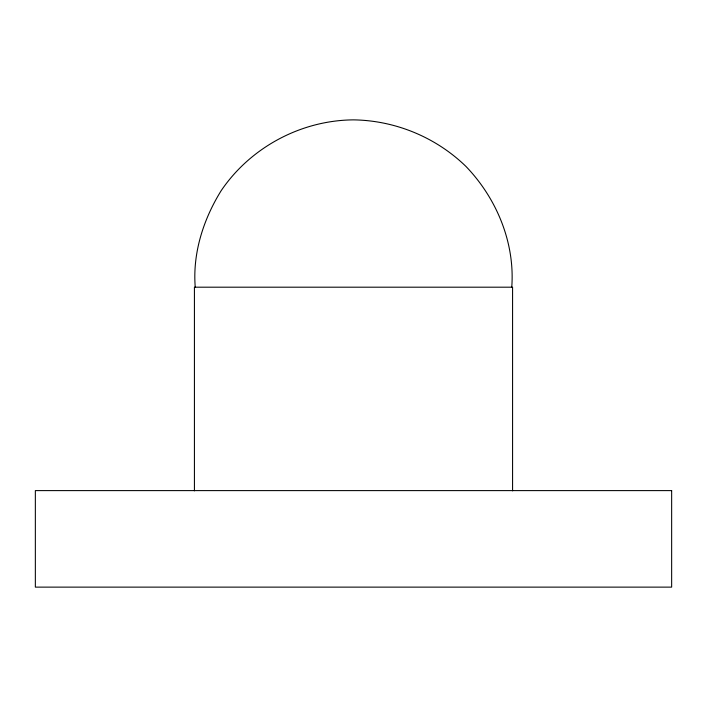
<?xml version="1.0" encoding="UTF-8"?>
<svg xmlns="http://www.w3.org/2000/svg" width="707" height="707" viewBox="0 0 707 707"><rect width="100%" height="100%" fill="white"/><g stroke="black" fill="none" stroke-linecap="round" stroke-linejoin="round"><path stroke-width="1.06" d="M511.762 287.192C515.076 242.748 496.641 198.349 465.984 166.463C435.998 137.299 395.328 120.455 353.5 119.872C301.147 120.261 250.64 147.259 221.238 190.572C203.395 219.267 192.49 253.203 195.238 287.192M512.575 490.852L512.575 287.192L194.425 287.192L194.425 490.852M671.65 490.605L35.35 490.605L35.35 587.128L671.65 587.128L671.65 490.605"/></g></svg>
